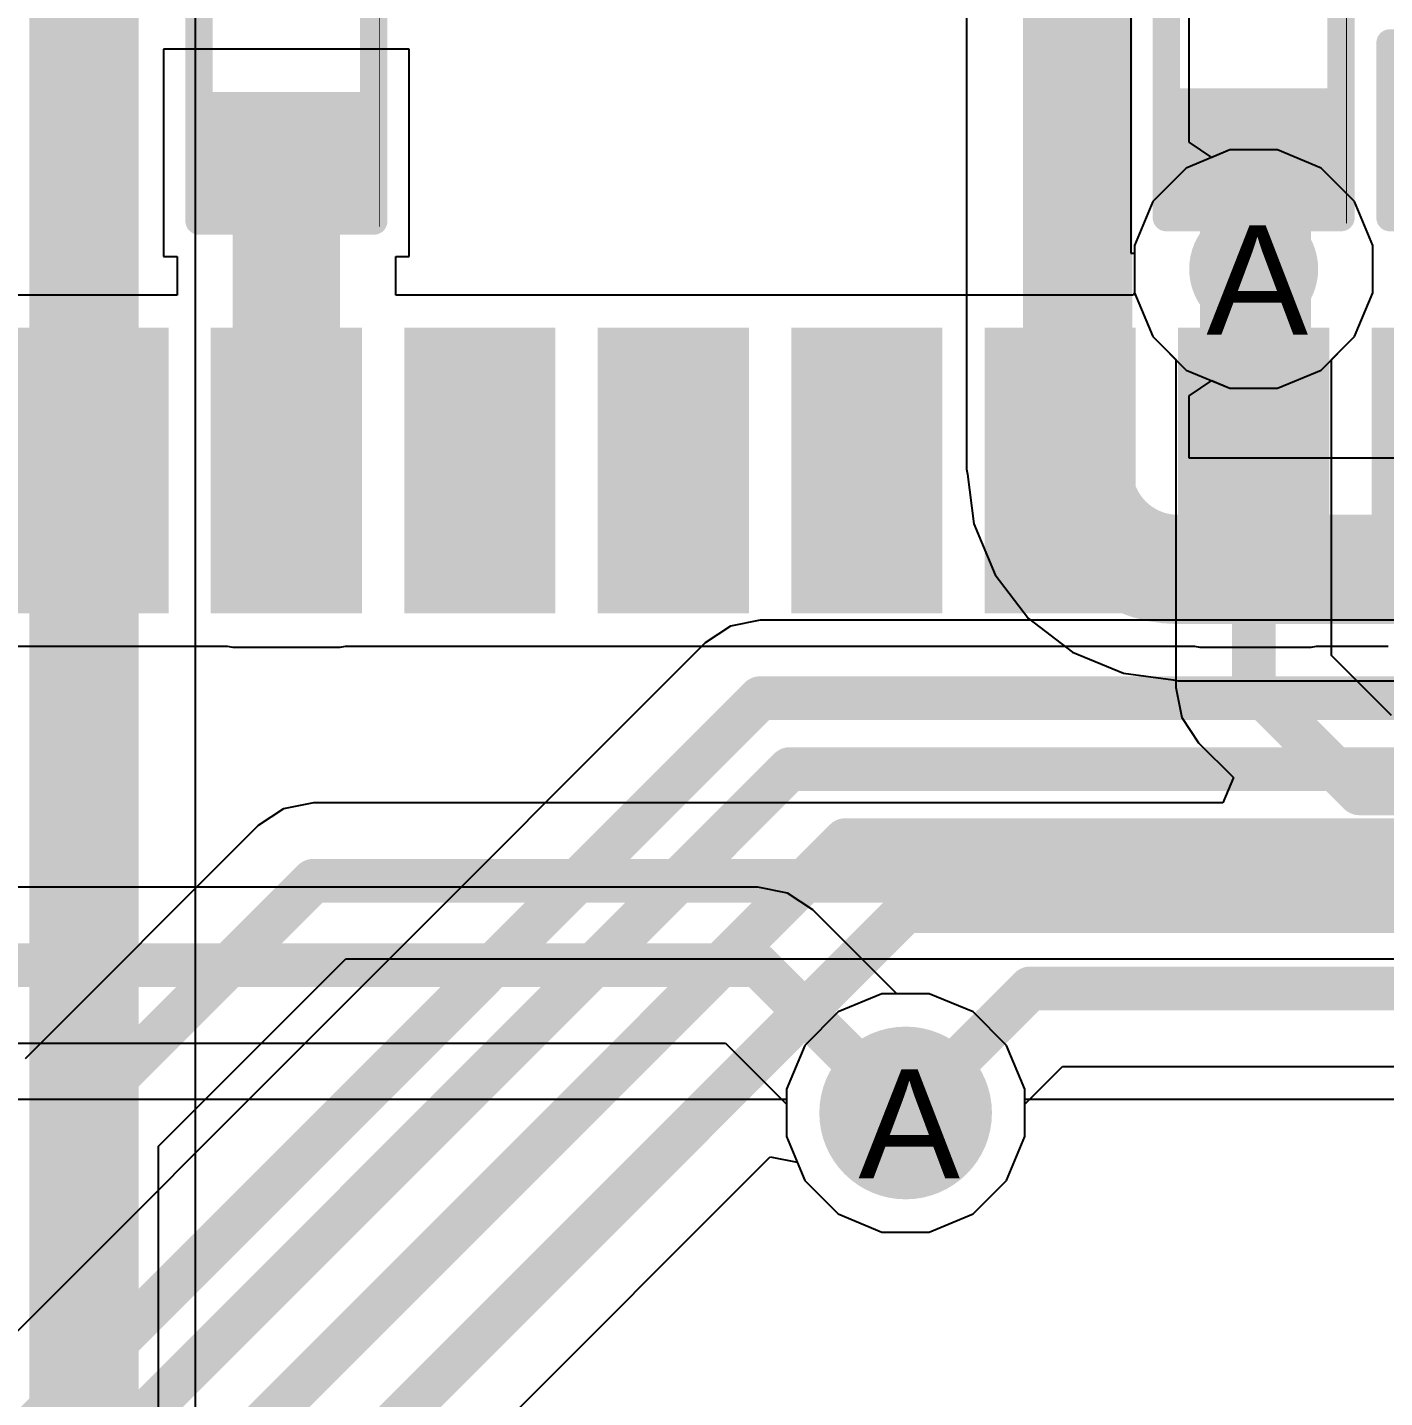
# Model space of a CAD drawing. Header units: inches. Extents: x 0 to 5271, y 0 to 5417.
# Drawn here: x 12.74 to 19.06, y 36.64 to 43.01 of the extents above; entities that cross this region are included whole.
import ezdxf

# ---------------------------------------------------------------- set-up
doc = ezdxf.new("R2010")
doc.units = ezdxf.units.IN
for name, color, linetype in [('Bottom Layer', 5, 'Continuous'), ('Bottom Solder', 6, 'Continuous'), ('Drill Drawing', 1, 'Continuous'), ('L2_GND1', 16, 'Continuous'), ('L3_SIG1', 76, 'Continuous'), ('L4_PWR', 90, 'Continuous'), ('L5_GND2', 156, 'Continuous'), ('L6_SIG2', 130, 'Continuous'), ('L7_GND3', 216, 'Continuous'), ('Top Layer', 1, 'Continuous'), ('Top Overlay', 2, 'Continuous'), ('Top Paste', 8, 'Continuous'), ('Top Solder', 216, 'Continuous'), ('Via Holes', 16, 'Continuous')]:
    doc.layers.add(name, color=color, linetype=linetype)
doc.styles.add('Arial', font='', dxfattribs={"height": 0.2})
doc.styles.get('Arial').set_extended_font_data('Arial')

# ---------------------------------------------------------------- blocks, each defined once
blk = doc.blocks.new('C___0402_127')
at = {"layer": 'Top Layer'}
for points in [[(-0.6985, -0.31750508), (-0.6985, 0.31749492), (-0.2412999999999999, 0.31749492), (-0.2413, -0.31750508)], [(0.2412999999999999, -0.31750508), (0.2413, 0.31749492), (0.6985, 0.31749492), (0.6985, -0.31750508)]]:
    blk.add_hatch(color=1, dxfattribs=at).paths.add_polyline_path(points)
at = {"layer": 'Top Paste'}
for points in [[(-0.6985, -0.31750508), (-0.6985, 0.31749492), (-0.2412999999999999, 0.31749492), (-0.2413, -0.31750508)], [(0.2412999999999999, -0.31750508), (0.2413, 0.31749492), (0.6985, 0.31749492), (0.6985, -0.31750508)]]:
    blk.add_hatch(color=8, dxfattribs=at).paths.add_polyline_path(points)
at = {"layer": 'Top Solder'}
for points in [[(-0.7584998799999999, -0.3775049599999999), (-0.7584998799999999, 0.3774948), (-0.18130012, 0.3774948), (-0.18130012, -0.3775049599999999)], [(0.18130012, -0.3775049599999999), (0.18130012, 0.3774948), (0.7584998799999999, 0.3774948), (0.7584998799999999, -0.3775049599999999)]]:
    blk.add_hatch(color=216, dxfattribs=at).paths.add_polyline_path(points)
at = {"layer": 'Top Overlay'}
for points in [[(-0.2794, 0.40639492, 0.127, 0.127, 0), (-0.7874, 0.40639492, 0.127, 0.127, 0)], [(-0.7874, 0.40639492, 0.127, 0.127, 0), (-0.7874, -0.40640508, 0.127, 0.127, 0)], [(0.7874, 0.40639492, 0.127, 0.127, 0), (0.2794, 0.40639492, 0.127, 0.127, 0)], [(0.7874, 0.40639492, 0.127, 0.127, 0), (0.7874, -0.40640508, 0.127, 0.127, 0)], [(-0.2794, -0.40640508, 0.127, 0.127, 0), (-0.7874, -0.40640508, 0.127, 0.127, 0)], [(0.7874, -0.40640508, 0.127, 0.127, 0), (0.2794, -0.40640508, 0.127, 0.127, 0)]]:
    blk.add_lwpolyline(points, format="xyseb", dxfattribs=at)
for points in [[(-0.8191499999999999, 0.40639492, 0.0635, 0.0635, 1), (-0.7556499999999999, 0.40639492, 0.0635, 0.0635, 1)], [(-0.8191499999999999, 0.40639492, 0.0635, 0.0635, 1), (-0.7556499999999999, 0.40639492, 0.0635, 0.0635, 1)], [(-0.31115, 0.40639492, 0.0635, 0.0635, 1), (-0.24765, 0.40639492, 0.0635, 0.0635, 1)], [(0.24765, 0.40639492, 0.0635, 0.0635, 1), (0.31115, 0.40639492, 0.0635, 0.0635, 1)], [(0.7556499999999999, 0.40639492, 0.0635, 0.0635, 1), (0.8191499999999999, 0.40639492, 0.0635, 0.0635, 1)], [(0.7556499999999999, 0.40639492, 0.0635, 0.0635, 1), (0.8191499999999999, 0.40639492, 0.0635, 0.0635, 1)], [(-0.8191499999999999, -0.40640508, 0.0635, 0.0635, 1), (-0.7556499999999999, -0.40640508, 0.0635, 0.0635, 1)], [(-0.8191499999999999, -0.40640508, 0.0635, 0.0635, 1), (-0.7556499999999999, -0.40640508, 0.0635, 0.0635, 1)], [(-0.31115, -0.40640508, 0.0635, 0.0635, 1), (-0.24765, -0.40640508, 0.0635, 0.0635, 1)], [(0.24765, -0.40640508, 0.0635, 0.0635, 1), (0.31115, -0.40640508, 0.0635, 0.0635, 1)], [(0.7556499999999999, -0.40640508, 0.0635, 0.0635, 1), (0.8191499999999999, -0.40640508, 0.0635, 0.0635, 1)], [(0.7556499999999999, -0.40640508, 0.0635, 0.0635, 1), (0.8191499999999999, -0.40640508, 0.0635, 0.0635, 1)]]:
    blk.add_lwpolyline(points, format="xyseb", close=True, dxfattribs=at)
blk = doc.blocks.new('AP6256__420')
at = {"layer": 'Top Layer'}
for points in [[(6.25005735, 1.55000706), (5.12505833, 1.55000706), (5.12505833, 2.05000606), (6.25005735, 2.05000606)], [(6.25005735, 0.64998346), (5.12505833, 0.6499834600000001), (5.12505833, 1.14998246), (6.25005735, 1.14998246)], [(6.25005735, -0.2499893400000001), (5.12505833, -0.2499893399999999), (5.12505833, 0.2500096600000001), (6.25005735, 0.2500096599999999)], [(6.25005735, -1.15001294), (5.12505833, -1.15001294), (5.12505833, -0.6500139399999999), (6.25005735, -0.65001394)], [(6.25005735, -2.04998574), (5.12505833, -2.04998574), (5.12505833, -1.54998674), (6.25005735, -1.54998674)], [(6.25005735, -2.95000934), (5.12505833, -2.95000934), (5.12505833, -2.45001034), (6.25005735, -2.45001034)], [(6.25005735, -3.849982139999999), (5.12505833, -3.849982139999999), (5.12505833, -3.34998314), (6.25005735, -3.34998314)]]:
    blk.add_hatch(color=1, dxfattribs=at).paths.add_polyline_path(points)
at = {"layer": 'Top Paste'}
for points in [[(6.25005735, 1.55000706), (5.12505833, 1.55000706), (5.12505833, 2.05000606), (6.25005735, 2.05000606)], [(6.25005735, 0.64998346), (5.12505833, 0.6499834600000001), (5.12505833, 1.14998246), (6.25005735, 1.14998246)], [(6.25005735, -0.2499893400000001), (5.12505833, -0.2499893399999999), (5.12505833, 0.2500096600000001), (6.25005735, 0.2500096599999999)], [(6.25005735, -1.15001294), (5.12505833, -1.15001294), (5.12505833, -0.6500139399999999), (6.25005735, -0.65001394)], [(6.25005735, -2.04998574), (5.12505833, -2.04998574), (5.12505833, -1.54998674), (6.25005735, -1.54998674)], [(6.25005735, -2.95000934), (5.12505833, -2.95000934), (5.12505833, -2.45001034), (6.25005735, -2.45001034)], [(6.25005735, -3.849982139999999), (5.12505833, -3.849982139999999), (5.12505833, -3.34998314), (6.25005735, -3.34998314)]]:
    blk.add_hatch(color=8, dxfattribs=at).paths.add_polyline_path(points)
at = {"layer": 'Top Solder'}
for points in [[(6.35165735, 1.44840706), (5.02345833, 1.44840706), (5.02345833, 2.15160606), (6.35165735, 2.15160606)], [(6.35165735, 0.5483834599999999), (5.02345833, 0.54838346), (5.02345833, 1.25158246), (6.35165735, 1.25158246)], [(6.35165735, -0.3515893400000001), (5.02345833, -0.3515893399999999), (5.02345833, 0.35160966), (6.35165735, 0.3516096599999999)], [(6.35165735, -1.25161294), (5.02345833, -1.25161294), (5.02345833, -0.5484139399999999), (6.35165735, -0.54841394)], [(6.35165735, -2.15158574), (5.02345833, -2.15158574), (5.02345833, -1.44838674), (6.35165735, -1.44838674)], [(6.35165735, -3.05160934), (5.02345833, -3.05160934), (5.02345833, -2.34841034), (6.35165735, -2.34841034)], [(6.35165735, -3.95158214), (5.02345833, -3.95158214), (5.02345833, -3.24838314), (6.35165735, -3.24838314)], [(6.35165735, -4.851605739999999), (5.02345833, -4.851605739999999), (5.02345833, -4.14840674), (6.35165735, -4.14840674)]]:
    blk.add_hatch(color=216, dxfattribs=at).paths.add_polyline_path(points)
blk = doc.blocks.new('S______B______0402_426')
at = {"layer": 'Top Layer'}
for points in [[(-0.69847968, -0.31748984), (-0.69847968, 0.31751016), (-0.24127968, 0.31751016), (-0.24127968, -0.31748984)], [(0.2413203199999999, -0.31748984), (0.24132032, 0.31751016), (0.69852032, 0.31751016), (0.69852032, -0.31748984)]]:
    blk.add_hatch(color=1, dxfattribs=at).paths.add_polyline_path(points)
at = {"layer": 'Top Paste'}
for points in [[(-0.69847968, -0.31748984), (-0.69847968, 0.31751016), (-0.24127968, 0.31751016), (-0.24127968, -0.31748984)], [(0.2413203199999999, -0.31748984), (0.24132032, 0.31751016), (0.69852032, 0.31751016), (0.69852032, -0.31748984)]]:
    blk.add_hatch(color=8, dxfattribs=at).paths.add_polyline_path(points)
at = {"layer": 'Top Solder'}
for points in [[(-0.7534808399999999, -0.372491), (-0.7534808399999999, 0.37251132), (-0.1862785199999999, 0.37251132), (-0.18627852, -0.372491)], [(0.18631916, -0.372491), (0.18631916, 0.37251132), (0.75352148, 0.37251132), (0.75352148, -0.372491)]]:
    blk.add_hatch(color=216, dxfattribs=at).paths.add_polyline_path(points)
at = {"layer": 'Top Overlay'}
for points in [[(-0.78737968, 0.40641016, 0.127, 0.127, 0), (-0.78737968, -0.4063898399999999, 0.127, 0.127, 0)], [(-0.78737968, 0.40641016, 0.127, 0.127, 0), (0.78742032, 0.40641016, 0.127, 0.127, 0)], [(0.78742032, 0.40641016, 0.127, 0.127, 0), (0.78742032, -0.4063898399999999, 0.127, 0.127, 0)], [(-0.78737968, -0.4063898399999999, 0.127, 0.127, 0), (0.78742032, -0.4063898399999999, 0.127, 0.127, 0)], [(-0.8127796799999999, -0.43178984, 0.0032258, 0.0032258, 0), (0.81282032, -0.43178984, 0.0032258, 0.0032258, 0)]]:
    blk.add_lwpolyline(points, format="xyseb", dxfattribs=at)
for points in [[(-0.81912968, 0.40641016, 0.0635, 0.0635, 1), (-0.75562968, 0.40641016, 0.0635, 0.0635, 1)], [(-0.81912968, 0.40641016, 0.0635, 0.0635, 1), (-0.75562968, 0.40641016, 0.0635, 0.0635, 1)], [(0.75567032, 0.40641016, 0.0635, 0.0635, 1), (0.81917032, 0.40641016, 0.0635, 0.0635, 1)], [(0.75567032, 0.40641016, 0.0635, 0.0635, 1), (0.81917032, 0.40641016, 0.0635, 0.0635, 1)], [(-0.81912968, -0.4063898399999999, 0.0635, 0.0635, 1), (-0.75562968, -0.4063898399999999, 0.0635, 0.0635, 1)], [(-0.81912968, -0.4063898399999999, 0.0635, 0.0635, 1), (-0.75562968, -0.4063898399999999, 0.0635, 0.0635, 1)], [(0.75567032, -0.4063898399999999, 0.0635, 0.0635, 1), (0.81917032, -0.4063898399999999, 0.0635, 0.0635, 1)], [(0.75567032, -0.4063898399999999, 0.0635, 0.0635, 1), (0.81917032, -0.4063898399999999, 0.0635, 0.0635, 1)], [(-0.81358486, -0.43178984, 0.0016129, 0.0016129, 1), (-0.8119745, -0.43178984, 0.0016129, 0.0016129, 1)], [(0.81201514, -0.43178984, 0.0016129, 0.0016129, 1), (0.8136254999999999, -0.43178984, 0.0016129, 0.0016129, 1)]]:
    blk.add_lwpolyline(points, format="xyseb", close=True, dxfattribs=at)
blk = doc.blocks.new('RES_0402_468')
at = {"layer": 'Top Layer'}
for points in [[(-0.6984923799999999, -0.31748984), (-0.6984923799999999, 0.31751016), (-0.2412923799999999, 0.31751016), (-0.24129238, -0.31748984)], [(0.2413076199999999, -0.31748984), (0.24130762, 0.31751016), (0.6985076199999999, 0.31751016), (0.6985076199999999, -0.31748984)]]:
    blk.add_hatch(color=1, dxfattribs=at).paths.add_polyline_path(points)
at = {"layer": 'Top Paste'}
for points in [[(-0.6984923799999999, -0.31748984), (-0.6984923799999999, 0.31751016), (-0.2412923799999999, 0.31751016), (-0.24129238, -0.31748984)], [(0.2413076199999999, -0.31748984), (0.24130762, 0.31751016), (0.6985076199999999, 0.31751016), (0.6985076199999999, -0.31748984)]]:
    blk.add_hatch(color=8, dxfattribs=at).paths.add_polyline_path(points)
at = {"layer": 'Top Solder'}
for points in [[(-0.7534935399999999, -0.372491), (-0.7534935399999999, 0.37251132), (-0.18629122, 0.37251132), (-0.18629122, -0.372491)], [(0.18630646, -0.372491), (0.18630646, 0.37251132), (0.75350878, 0.37251132), (0.75350878, -0.372491)]]:
    blk.add_hatch(color=216, dxfattribs=at).paths.add_polyline_path(points)
at = {"layer": 'Top Overlay'}
for points in [[(-0.78739238, 0.40641016, 0.127, 0.127, 0), (-0.78739238, -0.4063898399999999, 0.127, 0.127, 0)], [(-0.78739238, 0.40641016, 0.127, 0.127, 0), (0.78740762, 0.40641016, 0.127, 0.127, 0)], [(0.78740762, 0.40641016, 0.127, 0.127, 0), (0.78740762, -0.4063898399999999, 0.127, 0.127, 0)], [(-0.78739238, -0.4063898399999999, 0.127, 0.127, 0), (0.78740762, -0.4063898399999999, 0.127, 0.127, 0)], [(-0.81279238, -0.43178984, 0.0032258, 0.0032258, 0), (0.8128076200000001, -0.43178984, 0.0032258, 0.0032258, 0)]]:
    blk.add_lwpolyline(points, format="xyseb", dxfattribs=at)
for points in [[(-0.81914238, 0.40641016, 0.0635, 0.0635, 1), (-0.75564238, 0.40641016, 0.0635, 0.0635, 1)], [(-0.81914238, 0.40641016, 0.0635, 0.0635, 1), (-0.75564238, 0.40641016, 0.0635, 0.0635, 1)], [(0.7556576199999999, 0.40641016, 0.0635, 0.0635, 1), (0.81915762, 0.40641016, 0.0635, 0.0635, 1)], [(0.7556576199999999, 0.40641016, 0.0635, 0.0635, 1), (0.81915762, 0.40641016, 0.0635, 0.0635, 1)], [(-0.81914238, -0.4063898399999999, 0.0635, 0.0635, 1), (-0.75564238, -0.4063898399999999, 0.0635, 0.0635, 1)], [(-0.81914238, -0.4063898399999999, 0.0635, 0.0635, 1), (-0.75564238, -0.4063898399999999, 0.0635, 0.0635, 1)], [(0.7556576199999999, -0.4063898399999999, 0.0635, 0.0635, 1), (0.81915762, -0.4063898399999999, 0.0635, 0.0635, 1)], [(0.7556576199999999, -0.4063898399999999, 0.0635, 0.0635, 1), (0.81915762, -0.4063898399999999, 0.0635, 0.0635, 1)], [(-0.8135975599999999, -0.43178984, 0.0016129, 0.0016129, 1), (-0.8119872, -0.43178984, 0.0016129, 0.0016129, 1)], [(0.81200244, -0.43178984, 0.0016129, 0.0016129, 1), (0.8136127999999999, -0.43178984, 0.0016129, 0.0016129, 1)]]:
    blk.add_lwpolyline(points, format="xyseb", close=True, dxfattribs=at)

msp = doc.modelspace()

# ---------------------------------------------------------------- hatches: boundary and pattern name
at = {"layer": 'Bottom Layer'}
h = msp.add_hatch(color=5, dxfattribs=at)
edge = h.paths.add_edge_path()
edge.add_arc((18.44603372, 41.88460507999999), 0.2999994, 0, 360)
h = msp.add_hatch(color=5, dxfattribs=at)
edge = h.paths.add_edge_path()
edge.add_arc((16.82682182, 37.95974628), 0.2999994, 0, 360)
at = {"layer": 'Bottom Solder'}
h = msp.add_hatch(color=6, dxfattribs=at)
edge = h.paths.add_edge_path()
edge.add_arc((16.82682182, 37.95974628), 0.4015993999999999, 0, 360)
at = {"layer": 'L2_GND1'}
h = msp.add_hatch(color=16, dxfattribs=at)
edge = h.paths.add_edge_path()
edge.add_arc((18.44603372, 41.88460507999999), 0.2999994, 0, 360)
h = msp.add_hatch(color=16, dxfattribs=at)
edge = h.paths.add_edge_path()
edge.add_arc((16.82682182, 37.95974628), 0.2999994, 0, 360)
at = {"layer": 'L3_SIG1'}
h = msp.add_hatch(color=76, dxfattribs=at)
edge = h.paths.add_edge_path()
edge.add_arc((18.44603372, 41.88460507999999), 0.2999994, 0, 360)
h = msp.add_hatch(color=76, dxfattribs=at)
edge = h.paths.add_edge_path()
edge.add_arc((16.82682182, 37.95974628), 0.2999994, 0, 360)
at = {"layer": 'L4_PWR'}
h = msp.add_hatch(color=90, dxfattribs=at)
edge = h.paths.add_edge_path()
edge.add_arc((18.44603372, 41.88460507999999), 0.2999994, 0, 360)
h = msp.add_hatch(color=90, dxfattribs=at)
edge = h.paths.add_edge_path()
edge.add_arc((16.82682182, 37.95974628), 0.2999994, 0, 360)
at = {"layer": 'L5_GND2'}
h = msp.add_hatch(color=156, dxfattribs=at)
edge = h.paths.add_edge_path()
edge.add_arc((18.44603372, 41.88460507999999), 0.2999994, 0, 360)
h = msp.add_hatch(color=156, dxfattribs=at)
edge = h.paths.add_edge_path()
edge.add_arc((16.82682182, 37.95974628), 0.2999994, 0, 360)
at = {"layer": 'L6_SIG2'}
h = msp.add_hatch(color=130, dxfattribs=at)
edge = h.paths.add_edge_path()
edge.add_arc((18.44603372, 41.88460507999999), 0.2999994, 0, 360)
h = msp.add_hatch(color=130, dxfattribs=at)
edge = h.paths.add_edge_path()
edge.add_arc((16.82682182, 37.95974628), 0.2999994, 0, 360)
at = {"layer": 'L7_GND3'}
h = msp.add_hatch(color=216, dxfattribs=at)
edge = h.paths.add_edge_path()
edge.add_arc((18.44603372, 41.88460507999999), 0.2999994, 0, 360)
h = msp.add_hatch(color=216, dxfattribs=at)
edge = h.paths.add_edge_path()
edge.add_arc((16.82682182, 37.95974628), 0.2999994, 0, 360)
at = {"layer": 'Top Layer'}
for points in [[(18.19599612, 40.38473508), (18.71268292, 40.38473508), (18.71268292, 42.66956668), (18.19599612, 42.66956668)], [(13.69603052, 40.38473508), (14.19600412, 40.38473508), (14.19600412, 42.42511708), (13.69603052, 42.42511708)]]:
    msp.add_hatch(color=1, dxfattribs=at).paths.add_polyline_path(points)
h = msp.add_hatch(color=1, dxfattribs=at)
edge = h.paths.add_edge_path()
edge.add_arc((18.44603372, 41.88460507999999), 0.2999994, 0, 360)
h = msp.add_hatch(color=1, dxfattribs=at)
edge = h.paths.add_edge_path()
edge.add_arc((16.82682182, 37.95974628), 0.2999994, 0, 360)
at = {"layer": 'Top Solder'}
h = msp.add_hatch(color=216, dxfattribs=at)
edge = h.paths.add_edge_path()
edge.add_arc((16.82682182, 37.95974628), 0.4015993999999999, 0, 360)
at = {"layer": 'Via Holes'}
h = msp.add_hatch(color=7, dxfattribs=at)
edge = h.paths.add_edge_path()
edge.add_arc((18.44603372, 41.88460507999999), 0.1499997, 0, 360)
h = msp.add_hatch(color=7, dxfattribs=at)
edge = h.paths.add_edge_path()
edge.add_arc((16.82682182, 37.95974628), 0.1499997, 0, 360)

# ---------------------------------------------------------------- linework, layer by layer
at = {"layer": 'Bottom Layer'}
for p, q in [((13.52274664, 34.75021752), (13.52274664, 46.73903276)), ((18.33583582, 42.43860448), (18.13221926, 42.35426378)), ((18.55623162, 42.43860448), (18.33583582, 42.43860448)), ((18.75984818, 42.35426378), (18.55623162, 42.43860448)), ((18.13221926, 42.35426378), (17.97637502, 42.19841954)), ((18.91569242, 42.19841954), (18.75984818, 42.35426378)), ((17.97637502, 42.19841954), (17.89203432, 41.99480298)), ((19.00003312, 41.99480298), (18.91569242, 42.19841954)), ((17.89203432, 41.99480298), (17.89203432, 41.77440718)), ((19.00003312, 41.77440718), (19.00003312, 41.99480298)), ((17.89203432, 41.77440718), (17.97637502, 41.57079062)), ((18.91569242, 41.57079062), (19.00003312, 41.77440718)), ((17.97637502, 41.57079062), (18.13221926, 41.41494638)), ((18.75984818, 41.41494638), (18.91569242, 41.57079062)), ((18.13221926, 41.41494638), (18.33583582, 41.33060568)), ((18.55623162, 41.33060568), (18.75984818, 41.41494638)), ((18.33583582, 41.33060568), (18.55623162, 41.33060568)), ((16.71662392, 38.51374567999999), (16.51300736, 38.42940498)), ((16.93701972, 38.51374567999999), (16.71662392, 38.51374567999999)), ((17.14063628, 38.42940498), (16.93701972, 38.51374567999999)), ((16.51300736, 38.42940498), (16.35716312, 38.27356073999999)), ((17.29648052, 38.27356073999999), (17.14063628, 38.42940498)), ((16.35716312, 38.27356073999999), (16.27282242, 38.06994417999999)), ((17.38082122, 38.06994417999999), (17.29648052, 38.27356073999999)), ((16.27282242, 38.06994417999999), (16.27282242, 37.84954838)), ((17.38082122, 37.84954838), (17.38082122, 38.06994417999999)), ((16.27282242, 37.84954838), (16.35716312, 37.64593182)), ((17.29648052, 37.64593182), (17.38082122, 37.84954838)), ((16.35716312, 37.64593182), (16.51300736, 37.49008757999999)), ((17.14063628, 37.49008757999999), (17.29648052, 37.64593182)), ((16.51300736, 37.49008757999999), (16.71662392, 37.40574688)), ((16.93701972, 37.40574688), (17.14063628, 37.49008757999999)), ((16.71662392, 37.40574688), (16.93701972, 37.40574688))]:
    msp.add_line(p, q, dxfattribs=at)
msp.add_lwpolyline([(13.00479492, 34.53567388, 0.508, 0.508, 0), (13.00479492, 46.93625867999999, 0.508, 0.508, 0)], format="xyseb", dxfattribs=at)
at = {"layer": 'L2_GND1'}
for p, q in [((18.33583582, 42.43860448), (18.13221926, 42.35426378)), ((18.55623162, 42.43860448), (18.33583582, 42.43860448)), ((18.75984818, 42.35426378), (18.55623162, 42.43860448)), ((18.13221926, 42.35426378), (17.97637502, 42.19841954)), ((18.91569242, 42.19841954), (18.75984818, 42.35426378)), ((17.97637502, 42.19841954), (17.89203432, 41.99480298)), ((19.00003312, 41.99480298), (18.91569242, 42.19841954)), ((17.89203432, 41.99480298), (17.89203432, 41.77440718)), ((19.00003312, 41.77440718), (19.00003312, 41.99480298)), ((17.89203432, 41.77440718), (17.97637502, 41.57079062)), ((18.91569242, 41.57079062), (19.00003312, 41.77440718)), ((17.97637502, 41.57079062), (18.13221926, 41.41494638)), ((18.75984818, 41.41494638), (18.91569242, 41.57079062)), ((18.13221926, 41.41494638), (18.33583582, 41.33060568)), ((18.55623162, 41.33060568), (18.75984818, 41.41494638)), ((18.33583582, 41.33060568), (18.55623162, 41.33060568)), ((16.71662392, 38.51374567999999), (16.51300736, 38.42940498)), ((16.93701972, 38.51374567999999), (16.71662392, 38.51374567999999)), ((17.14063628, 38.42940498), (16.93701972, 38.51374567999999)), ((16.51300736, 38.42940498), (16.35716312, 38.27356073999999)), ((17.29648052, 38.27356073999999), (17.14063628, 38.42940498)), ((16.35716312, 38.27356073999999), (16.27282242, 38.06994417999999)), ((17.38082122, 38.06994417999999), (17.29648052, 38.27356073999999)), ((16.27282242, 38.06994417999999), (16.27282242, 37.84954838)), ((17.38082122, 37.84954838), (17.38082122, 38.06994417999999)), ((16.27282242, 37.84954838), (16.35716312, 37.64593182)), ((17.29648052, 37.64593182), (17.38082122, 37.84954838)), ((16.35716312, 37.64593182), (16.51300736, 37.49008757999999)), ((17.14063628, 37.49008757999999), (17.29648052, 37.64593182)), ((16.51300736, 37.49008757999999), (16.71662392, 37.40574688)), ((16.93701972, 37.40574688), (17.14063628, 37.49008757999999)), ((16.71662392, 37.40574688), (16.93701972, 37.40574688))]:
    msp.add_line(p, q, dxfattribs=at)
at = {"layer": 'L3_SIG1'}
for p, q in [((18.33583582, 42.43860448), (18.13221926, 42.35426378)), ((18.55623162, 42.43860448), (18.33583582, 42.43860448)), ((18.75984818, 42.35426378), (18.55623162, 42.43860448)), ((18.13221926, 42.35426378), (17.97637502, 42.19841954)), ((18.91569242, 42.19841954), (18.75984818, 42.35426378)), ((17.97637502, 42.19841954), (17.89203432, 41.99480298)), ((19.00003312, 41.99480298), (18.91569242, 42.19841954)), ((17.89203432, 41.99480298), (17.89203432, 41.77440718)), ((19.00003312, 41.77440718), (19.00003312, 41.99480298)), ((17.89203432, 41.77440718), (17.97637502, 41.57079062)), ((18.91569242, 41.57079062), (19.00003312, 41.77440718)), ((17.97637502, 41.57079062), (18.08348174, 41.4636839)), ((18.80861618, 41.46371438), (18.91569242, 41.57079062)), ((18.08348174, 41.4636839), (18.08348174, 39.93781446)), ((18.80861618, 40.08798434), (18.80861618, 41.46371438)), ((19.08783076, 39.80876722), (18.80861618, 40.08798434)), ((18.08348174, 39.93781446), (18.0834792, 39.93780176)), ((18.0834792, 39.93780176), (18.11108138, 39.79905426)), ((18.11108138, 39.79905426), (18.18967406, 39.68142686)), ((18.18967406, 39.68142686), (18.35140094, 39.51969998)), ((18.35140094, 39.51969998), (18.30280058, 39.40236722)), ((14.07158984, 39.40236976), (13.93284234, 39.37476758)), ((14.07160254, 39.40236722), (14.07158984, 39.40236976)), ((18.30280058, 39.40236722), (14.07160254, 39.40236722)), ((13.93284234, 39.37476758), (13.81521494, 39.2961749)), ((13.81521494, 39.2961749), (12.73124962, 38.21220958)), ((13.35019174, 37.8056521), (14.22177242, 38.67723278)), ((14.22177242, 38.67723278), (23.2157397, 38.67723278)), ((16.71662392, 38.51374567999999), (16.51300736, 38.42940498)), ((16.93701972, 38.51374567999999), (16.71662392, 38.51374567999999)), ((17.14063628, 38.42940498), (16.93701972, 38.51374567999999)), ((16.51300736, 38.42940498), (16.35716312, 38.27356073999999)), ((17.29648052, 38.27356073999999), (17.14063628, 38.42940498)), ((16.35716312, 38.27356073999999), (16.27282242, 38.06994417999999)), ((17.38082122, 38.06994417999999), (17.29648052, 38.27356073999999)), ((16.27282242, 38.06994417999999), (16.27282242, 37.84954838)), ((17.38082122, 37.84954838), (17.38082122, 38.06994417999999)), ((13.35019174, 34.21382032), (13.35019174, 37.8056521)), ((16.27282242, 37.84954838), (16.35716312, 37.64593182)), ((17.29648052, 37.64593182), (17.38082122, 37.84954838)), ((16.35716312, 37.64593182), (16.51300736, 37.49008757999999)), ((17.14063628, 37.49008757999999), (17.29648052, 37.64593182)), ((16.51300736, 37.49008757999999), (16.71662392, 37.40574688)), ((16.93701972, 37.40574688), (17.14063628, 37.49008757999999)), ((16.71662392, 37.40574688), (16.93701972, 37.40574688))]:
    msp.add_line(p, q, dxfattribs=at)
for points in [[(18.44603372, 41.88460507999999, 0.2032, 0.2032, 0), (18.44604896, 41.88458984, 0.2032, 0.2032, 0)], [(18.44604896, 39.93780176, 0.2032, 0.2032, 0), (18.44604896, 41.88458984, 0.2032, 0.2032, 0)], [(18.44604896, 39.93780176, 0.2032, 0.2032, 0), (18.93765072, 39.4462, 0.2032, 0.2032, 0)], [(18.93765072, 39.4462, 0.2032, 0.2032, 0), (96.79939999999999, 39.4462, 0.2032, 0.2032, 0)], [(12.98762452, 37.95583468, 0.2032, 0.2032, 0), (14.07158984, 39.03979999999999, 0.2032, 0.2032, 0)], [(14.07158984, 39.03979999999999, 0.2032, 0.2032, 0), (97.23119999999999, 39.03979999999999, 0.2032, 0.2032, 0)], [(12.98762452, 32.05683708, 0.2032, 0.2032, 0), (12.98762452, 37.95583468, 0.2032, 0.2032, 0)]]:
    msp.add_lwpolyline(points, format="xyseb", dxfattribs=at)
for points in [[(18.39523372, 41.88460507999999, 0.1016, 0.1016, 1), (18.49683372, 41.88460507999999, 0.1016, 0.1016, 1)], [(18.39524896, 41.88458984, 0.1016, 0.1016, 1), (18.49684896, 41.88458984, 0.1016, 0.1016, 1)], [(18.39524896, 41.88458984, 0.1016, 0.1016, 1), (18.49684896, 41.88458984, 0.1016, 0.1016, 1)], [(18.39524896, 39.93780176, 0.1016, 0.1016, 1), (18.49684896, 39.93780176, 0.1016, 0.1016, 1)], [(18.39524896, 39.93780176, 0.1016, 0.1016, 1), (18.49684896, 39.93780176, 0.1016, 0.1016, 1)], [(18.88685072, 39.4462, 0.1016, 0.1016, 1), (18.98845072, 39.4462, 0.1016, 0.1016, 1)], [(18.88685072, 39.4462, 0.1016, 0.1016, 1), (18.98845072, 39.4462, 0.1016, 0.1016, 1)], [(14.02078984, 39.03979999999999, 0.1016, 0.1016, 1), (14.12238984, 39.03979999999999, 0.1016, 0.1016, 1)], [(14.02078984, 39.03979999999999, 0.1016, 0.1016, 1), (14.12238984, 39.03979999999999, 0.1016, 0.1016, 1)], [(12.93682452, 37.95583468, 0.1016, 0.1016, 1), (13.03842452, 37.95583468, 0.1016, 0.1016, 1)], [(12.93682452, 37.95583468, 0.1016, 0.1016, 1), (13.03842452, 37.95583468, 0.1016, 0.1016, 1)]]:
    msp.add_lwpolyline(points, format="xyseb", close=True, dxfattribs=at)
at = {"layer": 'L4_PWR'}
for p, q in [((17.1096432, 43.61932093999999), (17.1096432, 40.95405068)), ((18.14554664, 42.4740832), (18.14554664, 43.49334202)), ((18.2511446, 42.40352454), (18.14554664, 42.4740832)), ((18.33583582, 42.43860448), (18.2511446, 42.40352454)), ((18.55623162, 42.43860448), (18.33583582, 42.43860448)), ((18.75984818, 42.35426378), (18.55623162, 42.43860448)), ((18.91569242, 42.19841954), (18.75984818, 42.35426378)), ((19.00003312, 41.99480298), (18.91569242, 42.19841954)), ((19.00003312, 41.77440718), (19.00003312, 41.99480298)), ((18.91569242, 41.57079062), (19.00003312, 41.77440718)), ((18.75984818, 41.41494638), (18.91569242, 41.57079062)), ((18.14554664, 41.29512696), (18.2511446, 41.36568562)), ((18.2511446, 41.36568562), (18.33583582, 41.33060568)), ((18.55623162, 41.33060568), (18.75984818, 41.41494638)), ((18.14554664, 41.0055568), (18.14554664, 41.29512696)), ((18.33583582, 41.33060568), (18.55623162, 41.33060568)), ((21.189569, 41.0055568), (18.14554664, 41.0055568)), ((17.1096432, 40.95405068), (17.1142279, 40.93100526)), ((17.1142279, 40.93100526), (17.1446825, 40.6996773)), ((17.1446825, 40.6996773), (17.24287128, 40.46262672)), ((17.24287128, 40.46262672), (17.39906858, 40.25906858)), ((17.39906858, 40.25906858), (17.60262672, 40.10287128)), ((17.60262672, 40.10287128), (17.8396773, 40.00468249999999)), ((17.8396773, 40.00468249999999), (18.0711094, 39.9742152)), ((18.0711094, 39.9742152), (18.09404052, 39.96965336)), ((18.09404052, 39.96965336), (18.09406338, 39.96965336)), ((18.09406338, 39.96965336), (18.09406338, 39.96964828)), ((18.09406338, 39.96964828), (18.09408878, 39.96965336)), ((18.09408878, 39.96965336), (21.189569, 39.96965336)), ((16.71662392, 38.51374567999999), (16.51300736, 38.42940498)), ((16.93701972, 38.51374567999999), (16.71662392, 38.51374567999999)), ((17.14063628, 38.42940498), (16.93701972, 38.51374567999999)), ((16.51300736, 38.42940498), (16.35716312, 38.27356073999999)), ((17.29648052, 38.27356073999999), (17.14063628, 38.42940498)), ((16.35716312, 38.27356073999999), (16.27282242, 38.06994417999999)), ((17.38082122, 38.06994417999999), (17.29648052, 38.27356073999999)), ((16.27282242, 38.06994417999999), (16.27282242, 37.84954838)), ((17.38082122, 37.84954838), (17.38082122, 38.06994417999999)), ((10.57983152, 38.0238), (16.27282242, 38.0238)), ((16.27282242, 38.0238), (16.27282242, 37.84954838)), ((17.38082122, 37.84954838), (17.38082122, 38.0238)), ((17.38082122, 38.0238), (19.11219952, 38.0238)), ((16.27282242, 37.84954838), (16.35716312, 37.64593182)), ((16.27282242, 37.84954838), (16.35716312, 37.64593182)), ((17.29648052, 37.64593182), (17.38082122, 37.84954838)), ((17.29648052, 37.64593182), (17.38082122, 37.84954838)), ((16.35716312, 37.64593182), (16.51300736, 37.49008757999999)), ((16.35716312, 37.64593182), (16.51300736, 37.49008757999999)), ((17.14063628, 37.49008757999999), (17.29648052, 37.64593182)), ((17.14063628, 37.49008757999999), (17.29648052, 37.64593182)), ((16.51300736, 37.49008757999999), (16.71662392, 37.40574688)), ((16.51300736, 37.49008757999999), (16.71662392, 37.40574688)), ((16.93701972, 37.40574688), (17.14063628, 37.49008757999999)), ((16.93701972, 37.40574688), (17.14063628, 37.49008757999999)), ((16.71662392, 37.40574688), (16.93701972, 37.40574688)), ((16.71662392, 37.40574688), (16.93701972, 37.40574688))]:
    msp.add_line(p, q, dxfattribs=at)
for points in [[(17.62759492, 40.95405068, 0.508, 0.508, 0), (17.62759492, 43.61932348, 0.508, 0.508, 0)], [(18.09406338, 40.4876, 0.508, 0.508, -0.4142055880286246), (17.6276, 40.95405068, 0.508, 0.508, 0)], [(18.09406338, 40.4876, 0.508, 0.508, -0.4142055880286246), (17.6276, 40.95405068, 0.508, 0.508, 0)], [(18.09406338, 40.4876, 0.508, 0.508, -0.4142055880286246), (17.6276, 40.95405068, 0.508, 0.508, 0)], [(18.09406338, 40.4876, 0.508, 0.508, -0.4142055881289395), (17.6276, 40.95405068, 0.508, 0.508, 0)], [(18.09404052, 40.48760507999999, 0.508, 0.508, 0), (21.38679492, 40.48760507999999, 0.508, 0.508, 0)]]:
    msp.add_lwpolyline(points, format="xyseb", dxfattribs=at)
for points in [[(17.50059492, 40.95405068, 0.254, 0.254, 1), (17.75459492, 40.95405068, 0.254, 0.254, 1)], [(17.5006, 40.95405068, 0.254, 0.254, 1), (17.7546, 40.95405068, 0.254, 0.254, 1)], [(17.5006, 40.95405068, 0.254, 0.254, 1), (17.7546, 40.95405068, 0.254, 0.254, 1)], [(17.5006, 40.95405068, 0.254, 0.254, 1), (17.7546, 40.95405068, 0.254, 0.254, 1)], [(17.5006, 40.95405068, 0.254, 0.254, 1), (17.7546, 40.95405068, 0.254, 0.254, 1)], [(17.96704052, 40.48760507999999, 0.254, 0.254, 1), (18.22104052, 40.48760507999999, 0.254, 0.254, 1)], [(17.96706338, 40.4876, 0.254, 0.254, 1), (18.22106338, 40.4876, 0.254, 0.254, 1)], [(17.96706338, 40.4876, 0.254, 0.254, 1), (18.22106338, 40.4876, 0.254, 0.254, 1)], [(17.96706338, 40.4876, 0.254, 0.254, 1), (18.22106338, 40.4876, 0.254, 0.254, 1)], [(17.96706338, 40.4876, 0.254, 0.254, 1), (18.22106338, 40.4876, 0.254, 0.254, 1)]]:
    msp.add_lwpolyline(points, format="xyseb", close=True, dxfattribs=at)
at = {"layer": 'L5_GND2'}
for p, q in [((18.33583582, 42.43860448), (18.13221926, 42.35426378)), ((18.55623162, 42.43860448), (18.33583582, 42.43860448)), ((18.75984818, 42.35426378), (18.55623162, 42.43860448)), ((18.13221926, 42.35426378), (17.97637502, 42.19841954)), ((18.91569242, 42.19841954), (18.75984818, 42.35426378)), ((17.97637502, 42.19841954), (17.89203432, 41.99480298)), ((19.00003312, 41.99480298), (18.91569242, 42.19841954)), ((17.89203432, 41.99480298), (17.89203432, 41.77440718)), ((19.00003312, 41.77440718), (19.00003312, 41.99480298)), ((17.89203432, 41.77440718), (17.97637502, 41.57079062)), ((18.91569242, 41.57079062), (19.00003312, 41.77440718)), ((17.97637502, 41.57079062), (18.13221926, 41.41494638)), ((18.75984818, 41.41494638), (18.91569242, 41.57079062)), ((18.13221926, 41.41494638), (18.33583582, 41.33060568)), ((18.55623162, 41.33060568), (18.75984818, 41.41494638)), ((18.33583582, 41.33060568), (18.55623162, 41.33060568)), ((16.71662392, 38.51374567999999), (16.51300736, 38.42940498)), ((16.93701972, 38.51374567999999), (16.71662392, 38.51374567999999)), ((17.14063628, 38.42940498), (16.93701972, 38.51374567999999)), ((16.51300736, 38.42940498), (16.35716312, 38.27356073999999)), ((17.29648052, 38.27356073999999), (17.14063628, 38.42940498)), ((16.35716312, 38.27356073999999), (16.27282242, 38.06994417999999)), ((17.38082122, 38.06994417999999), (17.29648052, 38.27356073999999)), ((16.27282242, 38.06994417999999), (16.27282242, 37.84954838)), ((17.38082122, 37.84954838), (17.38082122, 38.06994417999999)), ((16.27282242, 37.84954838), (16.35716312, 37.64593182)), ((17.29648052, 37.64593182), (17.38082122, 37.84954838)), ((16.35716312, 37.64593182), (16.51300736, 37.49008757999999)), ((17.14063628, 37.49008757999999), (17.29648052, 37.64593182)), ((16.51300736, 37.49008757999999), (16.71662392, 37.40574688)), ((16.93701972, 37.40574688), (17.14063628, 37.49008757999999)), ((16.71662392, 37.40574688), (16.93701972, 37.40574688))]:
    msp.add_line(p, q, dxfattribs=at)
at = {"layer": 'L6_SIG2'}
for p, q in [((18.33583582, 42.43860448), (18.13221926, 42.35426378)), ((18.55623162, 42.43860448), (18.33583582, 42.43860448)), ((18.75984818, 42.35426378), (18.55623162, 42.43860448)), ((18.13221926, 42.35426378), (17.97637502, 42.19841954)), ((18.91569242, 42.19841954), (18.75984818, 42.35426378)), ((17.97637502, 42.19841954), (17.89203432, 41.99480298)), ((19.00003312, 41.99480298), (18.91569242, 42.19841954)), ((17.89203432, 41.99480298), (17.89203432, 41.77440718)), ((19.00003312, 41.77440718), (19.00003312, 41.99480298)), ((17.89203432, 41.77440718), (17.97637502, 41.57079062)), ((18.91569242, 41.57079062), (19.00003312, 41.77440718)), ((17.97637502, 41.57079062), (18.13221926, 41.41494638)), ((18.75984818, 41.41494638), (18.91569242, 41.57079062)), ((18.13221926, 41.41494638), (18.33583582, 41.33060568)), ((18.55623162, 41.33060568), (18.75984818, 41.41494638)), ((18.33583582, 41.33060568), (18.55623162, 41.33060568)), ((16.0118298, 40.22425026), (15.8942024, 40.14565758)), ((16.1505773, 40.25185244), (16.0118298, 40.22425026)), ((16.15059, 40.2518499), (16.1505773, 40.25185244)), ((20.77050456, 40.2518499), (16.15059, 40.2518499)), ((15.89419732, 40.14564996), (9.762274099999999, 34.01372928)), ((15.8942024, 40.14565758), (15.89419732, 40.14564996)), ((17.38082122, 38.00099841999999), (17.55640126, 38.17657845999999)), ((17.55640126, 38.17657845999999), (31.96069554, 38.17657845999999)), ((17.38082122, 37.84954838), (17.38082122, 38.00099841999999)), ((17.29648052, 37.64593182), (17.38082122, 37.84954838)), ((11.82860982, 33.38772088), (16.1971609, 37.75627196)), ((16.1971609, 37.75627196), (16.32171996, 37.7314968)), ((16.32171996, 37.7314968), (16.35716312, 37.64593182)), ((16.35716312, 37.64593182), (16.51300736, 37.49008757999999)), ((17.14063628, 37.49008757999999), (17.29648052, 37.64593182)), ((16.51300736, 37.49008757999999), (16.71662392, 37.40574688)), ((16.93701972, 37.40574688), (17.14063628, 37.49008757999999)), ((16.71662392, 37.40574688), (16.93701972, 37.40574688))]:
    msp.add_line(p, q, dxfattribs=at)
for points in [[(9.721024499999999, 33.45972988, 0.2032, 0.2032, 0), (16.1505773, 39.88928268, 0.2032, 0.2032, 0)], [(16.1505773, 39.88928268, 0.2032, 0.2032, 0), (46.77268268, 39.88928268, 0.2032, 0.2032, 0)], [(10.77208666, 34.04382066, 0.2032, 0.2032, 0), (16.28734868, 39.55908268, 0.2032, 0.2032, 0)], [(16.28734868, 39.55908268, 0.2032, 0.2032, 0), (47.25528268, 39.55908268, 0.2032, 0.2032, 0)], [(11.11997268, 33.80217268, 0.2032, 0.2032, 0), (16.54668268, 39.22888268, 0.2032, 0.2032, 0)], [(16.54668268, 39.22888268, 0.2032, 0.2032, 0), (47.94108268, 39.22888268, 0.2032, 0.2032, 0)], [(11.4660426, 33.53790346, 0.2032, 0.2032, 0), (16.82682182, 38.89868267999999, 0.2032, 0.2032, 0)], [(16.82682182, 38.89868267999999, 0.2032, 0.2032, 0), (48.57608268, 38.89868267999999, 0.2032, 0.2032, 0)], [(16.82682182, 37.95974628, 0.2032, 0.2032, 0), (17.40622122, 38.53914568, 0.2032, 0.2032, 0)], [(17.40622122, 38.53914568, 0.2032, 0.2032, 0), (91.38784872, 38.53914568, 0.2032, 0.2032, 0)]]:
    msp.add_lwpolyline(points, format="xyseb", dxfattribs=at)
for points in [[(16.0997773, 39.88928268, 0.1016, 0.1016, 1), (16.2013773, 39.88928268, 0.1016, 0.1016, 1)], [(16.0997773, 39.88928268, 0.1016, 0.1016, 1), (16.2013773, 39.88928268, 0.1016, 0.1016, 1)], [(16.23654868, 39.55908268, 0.1016, 0.1016, 1), (16.33814868, 39.55908268, 0.1016, 0.1016, 1)], [(16.23654868, 39.55908268, 0.1016, 0.1016, 1), (16.33814868, 39.55908268, 0.1016, 0.1016, 1)], [(16.49588268, 39.22888268, 0.1016, 0.1016, 1), (16.59748268, 39.22888268, 0.1016, 0.1016, 1)], [(16.49588268, 39.22888268, 0.1016, 0.1016, 1), (16.59748268, 39.22888268, 0.1016, 0.1016, 1)], [(16.77602182, 38.89868267999999, 0.1016, 0.1016, 1), (16.87762182, 38.89868267999999, 0.1016, 0.1016, 1)], [(16.77602182, 38.89868267999999, 0.1016, 0.1016, 1), (16.87762182, 38.89868267999999, 0.1016, 0.1016, 1)], [(17.35542122, 38.53914568, 0.1016, 0.1016, 1), (17.45702122, 38.53914568, 0.1016, 0.1016, 1)], [(17.35542122, 38.53914568, 0.1016, 0.1016, 1), (17.45702122, 38.53914568, 0.1016, 0.1016, 1)], [(16.77602182, 37.95974628, 0.1016, 0.1016, 1), (16.87762182, 37.95974628, 0.1016, 0.1016, 1)]]:
    msp.add_lwpolyline(points, format="xyseb", close=True, dxfattribs=at)
at = {"layer": 'L7_GND3'}
for p, q in [((18.33583582, 42.43860448), (18.13221926, 42.35426378)), ((18.55623162, 42.43860448), (18.33583582, 42.43860448)), ((18.75984818, 42.35426378), (18.55623162, 42.43860448)), ((18.13221926, 42.35426378), (17.97637502, 42.19841954)), ((18.91569242, 42.19841954), (18.75984818, 42.35426378)), ((17.97637502, 42.19841954), (17.89203432, 41.99480298)), ((19.00003312, 41.99480298), (18.91569242, 42.19841954)), ((17.89203432, 41.99480298), (17.89203432, 41.77440718)), ((19.00003312, 41.77440718), (19.00003312, 41.99480298)), ((17.89203432, 41.77440718), (17.97637502, 41.57079062)), ((18.91569242, 41.57079062), (19.00003312, 41.77440718)), ((17.97637502, 41.57079062), (18.13221926, 41.41494638)), ((18.75984818, 41.41494638), (18.91569242, 41.57079062)), ((18.13221926, 41.41494638), (18.33583582, 41.33060568)), ((18.55623162, 41.33060568), (18.75984818, 41.41494638)), ((18.33583582, 41.33060568), (18.55623162, 41.33060568)), ((16.71662392, 38.51374567999999), (16.51300736, 38.42940498)), ((16.93701972, 38.51374567999999), (16.71662392, 38.51374567999999)), ((17.14063628, 38.42940498), (16.93701972, 38.51374567999999)), ((16.51300736, 38.42940498), (16.35716312, 38.27356073999999)), ((17.29648052, 38.27356073999999), (17.14063628, 38.42940498)), ((16.35716312, 38.27356073999999), (16.27282242, 38.06994417999999)), ((17.38082122, 38.06994417999999), (17.29648052, 38.27356073999999)), ((16.27282242, 38.06994417999999), (16.27282242, 37.84954838)), ((17.38082122, 37.84954838), (17.38082122, 38.06994417999999)), ((16.27282242, 37.84954838), (16.35716312, 37.64593182)), ((17.29648052, 37.64593182), (17.38082122, 37.84954838)), ((16.35716312, 37.64593182), (16.51300736, 37.49008757999999)), ((17.14063628, 37.49008757999999), (17.29648052, 37.64593182)), ((16.51300736, 37.49008757999999), (16.71662392, 37.40574688)), ((16.93701972, 37.40574688), (17.14063628, 37.49008757999999)), ((16.71662392, 37.40574688), (16.93701972, 37.40574688))]:
    msp.add_line(p, q, dxfattribs=at)
at = {"layer": 'Top Layer'}
for p, q in [((17.87448292, 43.86336667999999), (17.87448292, 42.89816668)), ((14.51751732, 42.90771708), (13.37451732, 42.90771708)), ((13.37451732, 42.90771708), (13.37451732, 41.94251707999999)), ((14.51751732, 41.94251707999999), (14.51751732, 42.90771708)), ((17.87448292, 42.89816668), (17.87448292, 41.95836668)), ((13.37451732, 41.94251707999999), (13.43705466, 41.94251707999999)), ((13.43705466, 41.94251707999999), (13.43705466, 41.76374172)), ((14.45497998, 41.76374172), (14.45497998, 41.94251707999999)), ((14.45497998, 41.94251707999999), (14.51751732, 41.94251707999999)), ((17.87448292, 41.95836668), (17.89203432, 41.95836668)), ((17.89203432, 41.95836668), (17.89203432, 41.77440971999999)), ((13.43705466, 41.76374172), (12.54199422, 41.76374172)), ((17.88490708, 41.76374172), (14.45497998, 41.76374172)), ((17.89203432, 41.77440971999999), (17.88490708, 41.76374172)), ((12.54199422, 40.13074524), (13.67096326, 40.13074524)), ((13.67096326, 40.13074524), (13.69603052, 40.12575922)), ((13.69603052, 40.12575922), (14.19600412, 40.12575922)), ((14.19600412, 40.12575922), (14.22107138, 40.13074524)), ((14.22107138, 40.13074524), (18.17092886, 40.13074524)), ((18.17092886, 40.13074524), (18.19599612, 40.12575922)), ((18.19599612, 40.12575922), (18.71268292, 40.12575922)), ((18.71268292, 40.12575922), (18.73775018, 40.13074524)), ((18.73775018, 40.13074524), (19.07095246, 40.13074524)), ((16.13887552, 39.0102471), (12.56499646, 39.0102471)), ((16.13888822, 39.01024964), (16.13887552, 39.0102471)), ((16.27763572, 38.98264746), (16.13888822, 39.01024964)), ((16.39526312, 38.90405478), (16.27763572, 38.98264746)), ((16.78556968, 38.51374567999999), (16.39526312, 38.90405478)), ((16.93701972, 38.51374567999999), (16.78556968, 38.51374567999999)), ((17.14063628, 38.42940498), (16.93701972, 38.51374567999999)), ((17.29648052, 38.27356073999999), (17.14063628, 38.42940498)), ((12.56499646, 38.28511266), (15.98870564, 38.28511266)), ((15.98870564, 38.28511266), (16.27282242, 38.00099841999999)), ((17.38082122, 38.06994417999999), (17.29648052, 38.27356073999999)), ((17.38082122, 37.84954838), (17.38082122, 38.06994417999999)), ((16.27282242, 38.00099841999999), (16.27282242, 37.84954838)), ((16.27282242, 37.84954838), (16.35716312, 37.64593182)), ((17.29648052, 37.64593182), (17.38082122, 37.84954838)), ((16.35716312, 37.64593182), (16.51300736, 37.49008757999999)), ((17.14063628, 37.49008757999999), (17.29648052, 37.64593182)), ((16.51300736, 37.49008757999999), (16.71662392, 37.40574688)), ((16.93701972, 37.40574688), (17.14063628, 37.49008757999999)), ((16.71662392, 37.40574688), (16.93701972, 37.40574688))]:
    msp.add_line(p, q, dxfattribs=at)
for points in [[(12.14409052, 38.64767988, 0.2032, 0.2032, 0), (16.13888822, 38.64767988, 0.2032, 0.2032, 0)], [(16.13888822, 38.64767988, 0.2032, 0.2032, 0), (16.82682182, 37.95974628, 0.2032, 0.2032, 0)]]:
    msp.add_lwpolyline(points, format="xyseb", dxfattribs=at)
for points in [[(16.08808822, 38.64767988, 0.1016, 0.1016, 1), (16.18968822, 38.64767988, 0.1016, 0.1016, 1)], [(16.08808822, 38.64767988, 0.1016, 0.1016, 1), (16.18968822, 38.64767988, 0.1016, 0.1016, 1)], [(16.77602182, 37.95974628, 0.1016, 0.1016, 1), (16.87762182, 37.95974628, 0.1016, 0.1016, 1)]]:
    msp.add_lwpolyline(points, format="xyseb", close=True, dxfattribs=at)

# ---------------------------------------------------------------- block references
for name, p, rotation in [('S______B______0402_426', (13.94602748, 42.89499676), 90), ('RES_0402_468', (18.44599308, 42.91085906), 90), ('C___0402_127', (19.86746852, 42.5298616), 180), ('AP6256__420', (14.84600028, 35.25968564), 90)]:
    msp.add_blockref(name, p, dxfattribs=dict(rotation=rotation))

# ---------------------------------------------------------------- texts
at = {"layer": 'Drill Drawing', "style": 'Arial'}
for p in [(18.22595542, 41.5798889), (16.60674352, 37.6550301)]:
    msp.add_text('A', height=0.508, dxfattribs=at).set_placement(p)

doc.saveas('drawing.dxf')
